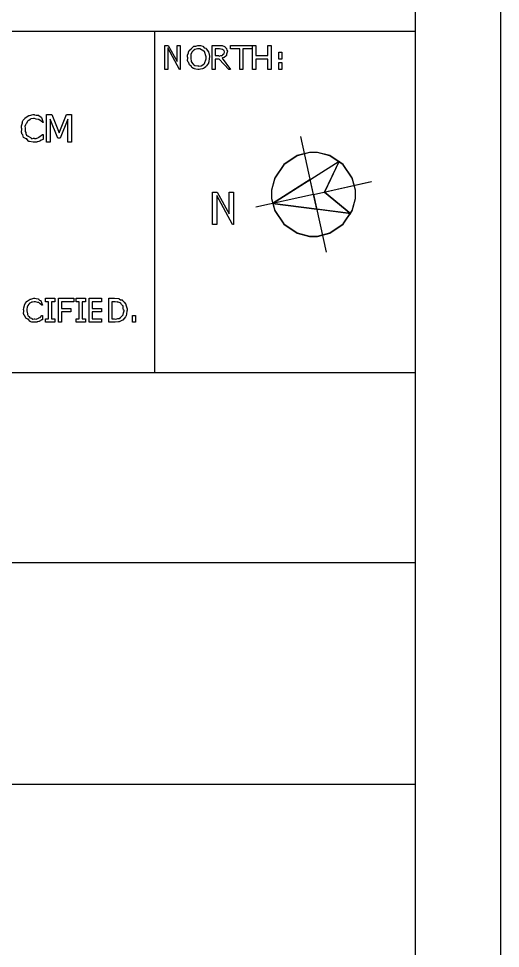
# Model space of a CAD drawing. Extents: x 0 to 23.4, y 0 to 16.5.
# Drawn here: x 21.761 to 23.177, y 4.622 to 7.354 of the extents above; entities that cross this region are included whole.
import ezdxf

# ---------------------------------------------------------------- set-up
doc = ezdxf.new("R2010")
doc.units = 0
doc.layers.get('0').update_dxf_attribs({"linetype": 'CONTINUOUS'})

msp = doc.modelspace()

# ---------------------------------------------------------------- linework, layer by layer
at = {"color": 0}
for points in [[(0.18755, 16.3479), (23.1772, 16.3479), (23.1772, 0.20622), (0.18755, 0.20622), (0.18755, 16.3479)], [(0.43766, 16.0978), (22.9271, 16.0978), (22.9271, 0.45627), (0.43766, 0.45627), (0.43766, 16.0978)], [(22.2358, 7.20458), (22.2337, 7.20458), (22.1997, 7.26774), (22.1997, 7.20458), (22.1906, 7.20458), (22.1906, 7.27513), (22.2006, 7.27513), (22.2268, 7.2276), (22.2268, 7.27513), (22.2358, 7.27513), (22.2358, 7.20458)], [(22.3119, 7.266), (22.3122, 7.26476), (22.3192, 7.25586), (22.3196, 7.25472), (22.3199, 7.25293), (22.3218, 7.24306), (22.3218, 7.23975), (22.3215, 7.23779), (22.3197, 7.22592), (22.3194, 7.22478), (22.3189, 7.22319), (22.3129, 7.21468), (22.3119, 7.21392), (22.311, 7.21251), (22.3074, 7.20861), (22.304, 7.20719), (22.3031, 7.20676), (22.3012, 7.20628), (22.2954, 7.20486), (22.2914, 7.20458), (22.2901, 7.20458), (22.2879, 7.20458), (22.2815, 7.20518), (22.2778, 7.2066), (22.2768, 7.20697), (22.2751, 7.20714), (22.2703, 7.20964), (22.2696, 7.21317), (22.2693, 7.21392), (22.2678, 7.21392), (22.2631, 7.21767), (22.261, 7.22368), (22.2606, 7.22478), (22.2594, 7.22532), (22.2575, 7.23101), (22.2585, 7.23757), (22.2585, 7.23975), (22.2576, 7.2405), (22.2578, 7.24664), (22.2601, 7.25342), (22.2606, 7.2545), (22.2603, 7.25478), (22.2624, 7.25971), (22.2682, 7.26525), (22.2693, 7.266), (22.2693, 7.266), (22.2758, 7.27235), (22.2768, 7.27274), (22.2768, 7.27274), (22.2815, 7.27294), (22.2879, 7.27513), (22.2901, 7.27513), (22.2901, 7.27507), (22.2954, 7.27442), (22.3021, 7.27317), (22.3031, 7.27274), (22.3031, 7.27165), (22.3067, 7.26828), (22.3115, 7.26676), (22.3119, 7.266)], [(22.384, 7.20458), (22.3793, 7.20458), (22.3504, 7.23475), (22.3389, 7.23475), (22.3389, 7.20458), (22.3299, 7.20458), (22.3299, 7.27513), (22.3492, 7.27513), (22.3501, 7.27507), (22.3589, 7.27442), (22.3596, 7.27425), (22.3596, 7.27425), (22.3665, 7.27181), (22.3671, 7.27143), (22.3674, 7.2704), (22.3699, 7.26747), (22.3726, 7.26622), (22.3731, 7.26557), (22.3725, 7.26471), (22.3733, 7.26101), (22.3751, 7.25792), (22.3751, 7.25689), (22.3742, 7.2551), (22.3725, 7.24897), (22.3717, 7.24556), (22.371, 7.24474), (22.3699, 7.24311), (22.365, 7.23904), (22.3607, 7.23801), (22.3596, 7.23757), (22.384, 7.20458)], [(22.4471, 7.26492), (22.42, 7.26492), (22.42, 7.20458), (22.4108, 7.20458), (22.4108, 7.26492), (22.3838, 7.26492), (22.3838, 7.27513), (22.4471, 7.27513), (22.4471, 7.26492)], [(22.5029, 7.20458), (22.494, 7.20458), (22.494, 7.23475), (22.4578, 7.23475), (22.4578, 7.20458), (22.4488, 7.20458), (22.4488, 7.27513), (22.4578, 7.27513), (22.4578, 7.24496), (22.494, 7.24496), (22.494, 7.27513), (22.5029, 7.27513), (22.5029, 7.20458)], [(22.3126, 7.23975), (22.3119, 7.24115), (22.3075, 7.25732), (22.3065, 7.2584), (22.3054, 7.25851), (22.2939, 7.26492), (22.2901, 7.26492), (22.2872, 7.26454), (22.2789, 7.26269), (22.2743, 7.2595), (22.2733, 7.2584), (22.2715, 7.2564), (22.2676, 7.24897), (22.2675, 7.24208), (22.2675, 7.23975), (22.2671, 7.23714), (22.2685, 7.22808), (22.2726, 7.22217), (22.2736, 7.22108), (22.2737, 7.21978), (22.2794, 7.21588), (22.2874, 7.21457), (22.2901, 7.21457), (22.2907, 7.21376), (22.2978, 7.21496), (22.3056, 7.22), (22.3065, 7.22108), (22.3075, 7.22194), (22.3126, 7.23529), (22.3126, 7.23975)], [(22.3661, 7.25603), (22.3661, 7.25603), (22.3651, 7.25988), (22.365, 7.26014), (22.3646, 7.26047), (22.3617, 7.26297), (22.3613, 7.26318), (22.3603, 7.26313), (22.3575, 7.26367), (22.3567, 7.26449), (22.3565, 7.26449), (22.3554, 7.26421), (22.3511, 7.26492), (22.3497, 7.26492), (22.3389, 7.26492), (22.3389, 7.24496), (22.3482, 7.24496), (22.3482, 7.24485), (22.3507, 7.24349), (22.3556, 7.24533), (22.3561, 7.24539), (22.3561, 7.24528), (22.3582, 7.24468), (22.3614, 7.2475), (22.3617, 7.24778), (22.3617, 7.24778), (22.3621, 7.24908), (22.3649, 7.25071), (22.365, 7.25103), (22.365, 7.25103), (22.3661, 7.25478), (22.3661, 7.25603)], [(22.5349, 7.23475), (22.526, 7.23475), (22.526, 7.25493), (22.5349, 7.25493), (22.5349, 7.23475)], [(22.5349, 7.20458), (22.526, 7.20458), (22.526, 7.22478), (22.5349, 7.22478), (22.5349, 7.20458)], [(21.8329, 6.99897), (21.8318, 6.99821), (21.8281, 6.99658), (21.8267, 6.99642), (21.8264, 6.99615), (21.8257, 6.99567), (21.8235, 6.99408), (21.8222, 6.99349), (21.8219, 6.99333), (21.8208, 6.99294), (21.8157, 6.99154), (21.8151, 6.99138), (21.8144, 6.99115), (21.809, 6.9905), (21.8071, 6.9905), (21.8033, 6.9905), (21.7932, 6.99251), (21.7922, 6.99289), (21.7907, 6.99311), (21.7856, 6.99962), (21.7857, 7.00049), (21.7832, 7.00049), (21.7758, 7.00489), (21.7733, 7.01183), (21.7728, 7.01307), (21.7714, 7.01361), (21.769, 7.02046), (21.77, 7.0286), (21.77, 7.03131), (21.7692, 7.03185), (21.7693, 7.03874), (21.7722, 7.04719), (21.7726, 7.04844), (21.7719, 7.04953), (21.7743, 7.05524), (21.7796, 7.0606), (21.7804, 7.06147), (21.7807, 7.06218), (21.7908, 7.06863), (21.7919, 7.06907), (21.7926, 7.06879), (21.8035, 7.07189), (21.8071, 7.07189), (21.8075, 7.07101), (21.8125, 7.06999), (21.8182, 7.07047), (21.8193, 7.07015), (21.82, 7.06901), (21.8274, 7.06446), (21.8278, 7.06364), (21.8329, 7.04867), (21.8321, 7.04867), (21.8308, 7.04949), (21.8207, 7.05713), (21.8197, 7.05757), (21.8183, 7.05707), (21.8128, 7.05826), (21.8081, 7.06039), (21.8065, 7.06039), (21.805, 7.06039), (21.7968, 7.05897), (21.7961, 7.05865), (21.7949, 7.05757), (21.7906, 7.05479), (21.7883, 7.0536), (21.7878, 7.053), (21.7872, 7.05181), (21.7828, 7.04465), (21.7824, 7.04368), (21.7814, 7.04204), (21.7797, 7.0364), (21.7804, 7.03244), (21.7804, 7.03108), (21.7799, 7.02903), (21.78, 7.0224), (21.7822, 7.01882), (21.7826, 7.01785), (21.7822, 7.01639), (21.7839, 7.01129), (21.7876, 7.00971), (21.7882, 7.00917), (21.7888, 7.00819), (21.7957, 7.00429), (21.7965, 7.00396), (21.7965, 7.00319), (21.8003, 7.00097), (21.805, 7.00222), (21.8067, 7.00222), (21.8074, 7.00136), (21.8129, 7.00146), (21.819, 7.00461), (21.8201, 7.00504), (21.8208, 7.00549), (21.8314, 7.01275), (21.8324, 7.01372), (21.8329, 7.01372), (21.8329, 6.99897)], [(21.9165, 6.9905), (21.9061, 6.9905), (21.9061, 7.05865), (21.8831, 7.00222), (21.8764, 7.00222), (21.8536, 7.05865), (21.8536, 6.9905), (21.8432, 6.9905), (21.8432, 7.07189), (21.8583, 7.07189), (21.8804, 7.01828), (21.9018, 7.07189), (21.9165, 7.07189), (21.9165, 6.9905)], [(22.751, 6.83718), (22.751, 6.84924), (22.7413, 6.88519), (22.7147, 6.92437), (22.6756, 6.95079), (22.6396, 6.96044), (22.6276, 6.96044), (22.6156, 6.96044), (22.5796, 6.95079), (22.5404, 6.92437), (22.514, 6.88519), (22.5044, 6.84924), (22.5044, 6.83718), (22.5044, 6.82525), (22.514, 6.78928), (22.5404, 6.75011), (22.5796, 6.72368), (22.6156, 6.71397), (22.6276, 6.71397), (22.6396, 6.71397), (22.6756, 6.72368), (22.7147, 6.75011), (22.7413, 6.78928), (22.751, 6.82525), (22.751, 6.83718)], [(22.7512, 6.83746), (22.7512, 6.8495), (22.7415, 6.88547), (22.715, 6.92464), (22.6758, 6.95107), (22.6399, 6.96072), (22.6279, 6.96072), (22.6158, 6.96072), (22.5799, 6.95107), (22.5407, 6.92464), (22.5143, 6.88547), (22.5047, 6.8495), (22.5047, 6.83746), (22.5047, 6.82547), (22.5143, 6.7895), (22.5407, 6.75032), (22.5799, 6.7239), (22.6158, 6.71419), (22.6279, 6.71419), (22.6399, 6.71419), (22.6758, 6.7239), (22.715, 6.75032), (22.7415, 6.7895), (22.7512, 6.82547), (22.7512, 6.83746)], [(22.7371, 6.7806), (22.5074, 6.8106), (22.7031, 6.93468), (22.6599, 6.84429), (22.7371, 6.7806)], [(22.7374, 6.78087), (22.5076, 6.81087), (22.7033, 6.93494), (22.6601, 6.84457), (22.7374, 6.78087)], [(22.5074, 6.8106), (22.6374, 6.79362), (22.6276, 6.83718), (22.6181, 6.88081), (22.5074, 6.8106)], [(22.5076, 6.81087), (22.6376, 6.79389), (22.6279, 6.83746), (22.6183, 6.88108), (22.5076, 6.81087)], [(22.3924, 6.74869), (22.3894, 6.74869), (22.3433, 6.83399), (22.3433, 6.74869), (22.331, 6.74869), (22.331, 6.84397), (22.3447, 6.84397), (22.38, 6.77974), (22.38, 6.84397), (22.3924, 6.84397), (22.3924, 6.74869)], [(22.3926, 6.74897), (22.3896, 6.74897), (22.3436, 6.83425), (22.3436, 6.74897), (22.3312, 6.74897), (22.3312, 6.84424), (22.345, 6.84424), (22.3803, 6.78), (22.3803, 6.84424), (22.3926, 6.84424), (22.3926, 6.74897)], [(21.8308, 6.46913), (21.8297, 6.46847), (21.8263, 6.4669), (21.8256, 6.46669), (21.8254, 6.46653), (21.8251, 6.46599), (21.8219, 6.46457), (21.8214, 6.46436), (21.8203, 6.46408), (21.8169, 6.463), (21.8158, 6.46251), (21.8154, 6.4624), (21.8144, 6.46224), (21.8101, 6.46175), (21.8087, 6.46175), (21.8065, 6.46175), (21.8001, 6.46224), (21.7967, 6.46338), (21.7957, 6.46371), (21.7947, 6.46392), (21.79, 6.46967), (21.7901, 6.47043), (21.7881, 6.47043), (21.7818, 6.47412), (21.7794, 6.48019), (21.779, 6.48128), (21.7778, 6.48193), (21.7758, 6.48785), (21.7767, 6.49468), (21.7767, 6.4969), (21.7758, 6.49772), (21.776, 6.50396), (21.7785, 6.51079), (21.7787, 6.51188), (21.7785, 6.51221), (21.7803, 6.51704), (21.7847, 6.5224), (21.7856, 6.52317), (21.7858, 6.52344), (21.7946, 6.52951), (21.7956, 6.52989), (21.7965, 6.52924), (21.8057, 6.53228), (21.8087, 6.53228), (21.8087, 6.53228), (21.8122, 6.53174), (21.8183, 6.53087), (21.8192, 6.53054), (21.8192, 6.52957), (21.8224, 6.52675), (21.826, 6.52561), (21.8264, 6.5249), (21.8308, 6.5121), (21.8303, 6.5121), (21.8288, 6.51226), (21.8239, 6.51551), (21.8203, 6.51932), (21.8194, 6.51969), (21.8176, 6.51992), (21.8106, 6.52208), (21.8081, 6.52208), (21.8065, 6.52175), (21.8017, 6.52111), (21.7996, 6.52083), (21.799, 6.52056), (21.7981, 6.52007), (21.7925, 6.51639), (21.7921, 6.51579), (21.791, 6.5146), (21.7879, 6.51074), (21.7875, 6.50868), (21.7872, 6.50797), (21.7865, 6.50683), (21.7856, 6.4994), (21.7856, 6.4969), (21.7851, 6.49522), (21.7869, 6.48643), (21.7872, 6.48562), (21.7871, 6.48432), (21.7888, 6.48008), (21.7917, 6.47851), (21.7922, 6.47803), (21.7921, 6.47765), (21.7942, 6.47493), (21.7988, 6.47353), (21.7994, 6.47325), (21.7996, 6.47244), (21.8032, 6.47071), (21.8071, 6.47174), (21.8083, 6.47174), (21.8083, 6.47168), (21.8128, 6.47114), (21.8192, 6.4739), (21.82, 6.47433), (21.82, 6.47433), (21.8239, 6.47597), (21.8296, 6.48112), (21.8304, 6.48193), (21.8308, 6.48193), (21.8308, 6.46913)], [(21.8671, 6.46175), (21.84, 6.46175), (21.84, 6.47174), (21.8489, 6.47174), (21.8489, 6.52208), (21.84, 6.52208), (21.84, 6.53228), (21.8671, 6.53228), (21.8671, 6.52208), (21.8579, 6.52208), (21.8579, 6.47174), (21.8671, 6.47174), (21.8671, 6.46175)], [(21.9232, 6.52208), (21.8869, 6.52208), (21.8869, 6.50211), (21.9143, 6.50211), (21.9143, 6.49192), (21.8869, 6.49192), (21.8869, 6.46175), (21.8781, 6.46175), (21.8781, 6.53228), (21.9232, 6.53228), (21.9232, 6.52208)], [(21.9574, 6.46175), (21.9303, 6.46175), (21.9303, 6.47174), (21.9392, 6.47174), (21.9392, 6.52208), (21.9303, 6.52208), (21.9303, 6.53228), (21.9574, 6.53228), (21.9574, 6.52208), (21.9482, 6.52208), (21.9482, 6.47174), (21.9574, 6.47174), (21.9574, 6.46175)], [(22.0046, 6.46175), (21.9683, 6.46175), (21.9683, 6.53228), (22.0046, 6.53228), (22.0046, 6.52208), (21.9772, 6.52208), (21.9772, 6.50211), (22.0046, 6.50211), (22.0046, 6.49192), (21.9772, 6.49192), (21.9772, 6.47174), (22.0046, 6.47174), (22.0046, 6.46175)], [(22.0799, 6.4969), (22.0793, 6.49468), (22.0779, 6.48671), (22.0767, 6.48063), (22.076, 6.47933), (22.075, 6.47775), (22.0671, 6.46815), (22.066, 6.46739), (22.0646, 6.46642), (22.0569, 6.46326), (22.0561, 6.46306), (22.0542, 6.46272), (22.045, 6.46175), (22.0419, 6.46175), (22.0257, 6.46175), (22.0257, 6.53228), (22.0417, 6.53228), (22.0424, 6.53222), (22.0557, 6.53103), (22.0567, 6.53076), (22.0567, 6.53), (22.0603, 6.52729), (22.0654, 6.52707), (22.066, 6.52664), (22.0665, 6.52512), (22.0708, 6.52018), (22.0756, 6.51594), (22.0763, 6.51471), (22.0765, 6.51253), (22.0799, 6.50082), (22.0799, 6.4969)], [(22.0708, 6.4969), (22.0697, 6.49761), (22.0685, 6.50315), (22.0686, 6.50906), (22.0682, 6.50993), (22.0669, 6.51031), (22.0637, 6.51389), (22.0614, 6.51774), (22.0606, 6.51818), (22.0597, 6.5185), (22.0533, 6.52111), (22.0526, 6.52121), (22.0511, 6.52106), (22.0447, 6.52208), (22.0426, 6.52208), (22.0346, 6.52208), (22.0346, 6.47174), (22.0426, 6.47174), (22.0426, 6.47151), (22.0468, 6.47071), (22.0525, 6.4725), (22.0532, 6.4726), (22.0532, 6.4726), (22.0564, 6.47271), (22.0608, 6.47586), (22.0615, 6.47629), (22.0619, 6.47672), (22.0681, 6.48346), (22.0685, 6.48432), (22.0682, 6.48438), (22.0689, 6.48899), (22.0708, 6.49496), (22.0708, 6.4969)], [(22.1044, 6.46175), (22.0956, 6.46175), (22.0956, 6.48193), (22.1044, 6.48193), (22.1044, 6.46175)]]:
    msp.add_lwpolyline(points, close=True, dxfattribs=at)
for points in [[(19.0161, 7.31717), (22.9271, 7.31717)], [(22.161, 6.31435), (22.161, 7.31717)], [(22.6276, 6.83718), (22.5901, 7.00711)], [(22.6279, 6.83746), (22.5904, 7.00738)], [(22.6276, 6.83718), (22.7976, 6.87478)], [(22.6279, 6.83746), (22.7979, 6.875)], [(22.6276, 6.83718), (22.4578, 6.79964)], [(22.6279, 6.83746), (22.4581, 6.79992)], [(22.6276, 6.83718), (22.6651, 6.66732)], [(22.6279, 6.83746), (22.6654, 6.66758)], [(19.0161, 6.31435), (22.9271, 6.31435)], [(19.0161, 5.75608), (22.9271, 5.75608)], [(19.0161, 5.10422), (22.9271, 5.10422)]]:
    msp.add_lwpolyline(points, dxfattribs=at)

doc.saveas('drawing.dxf')
